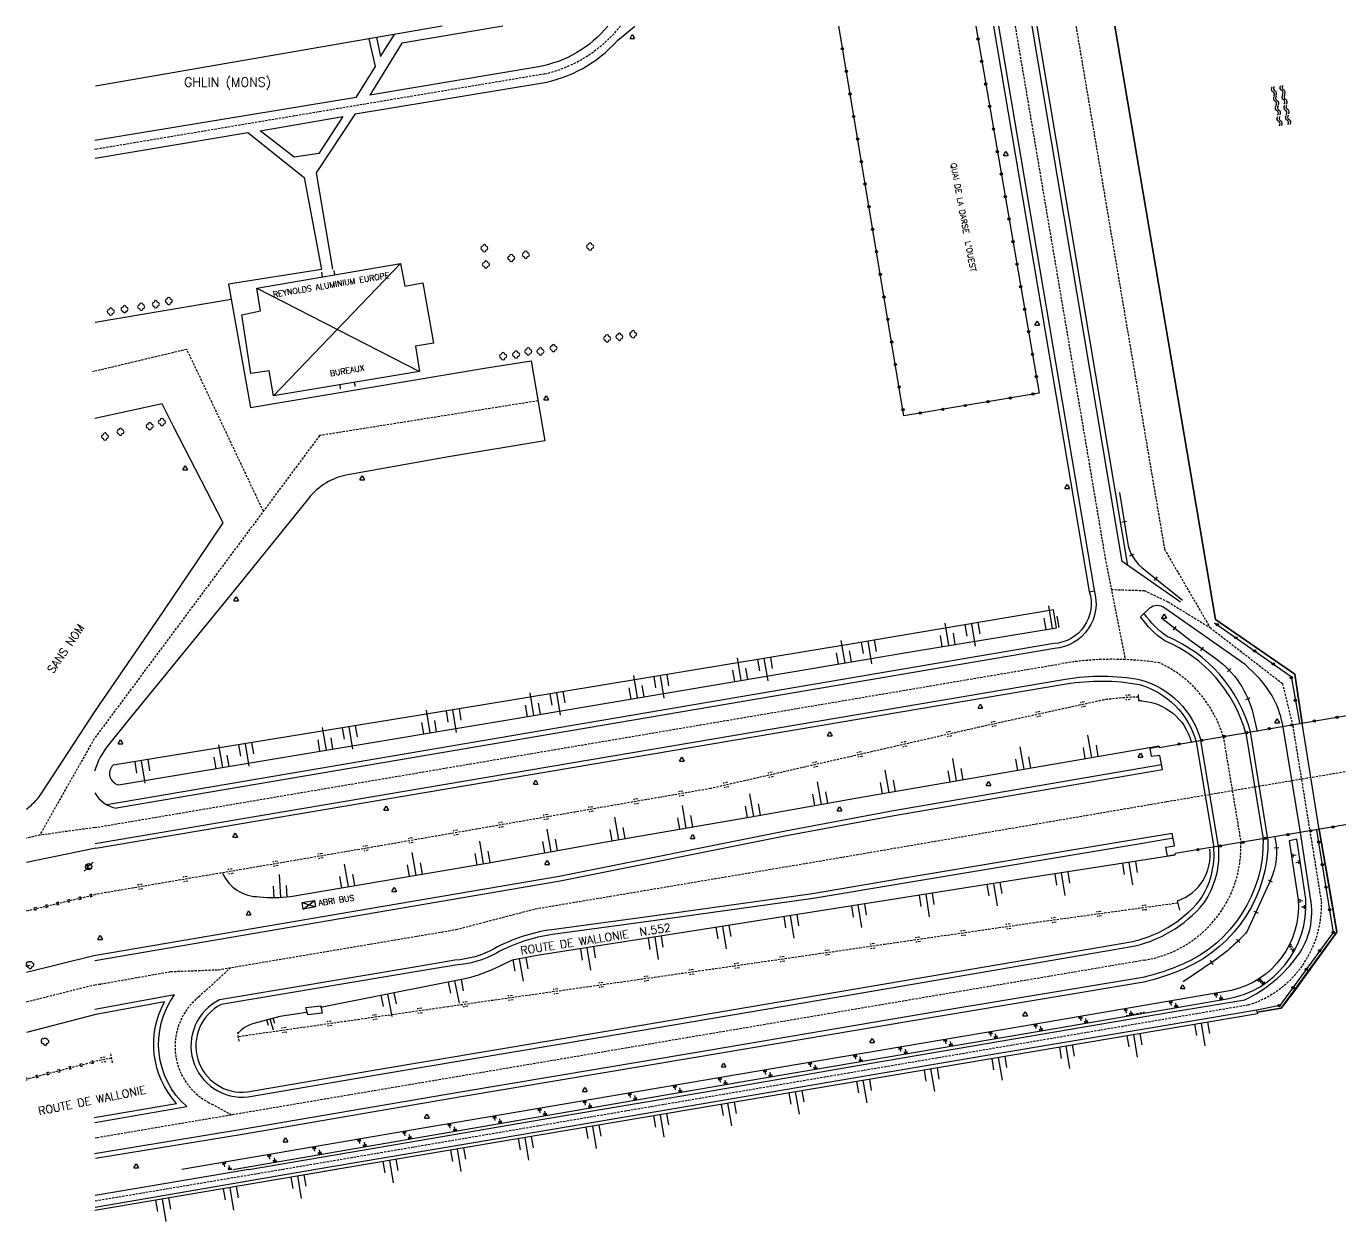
# Model space of a CAD drawing. Header units: millimetres. Extents: x 115000 to 116000, y 129000 to 130000.
# Drawn here: x 115000 to 115287.2, y 129738.3 to 130000 of the extents above; entities that cross this region are included whole.
import ezdxf
from ezdxf.enums import TextEntityAlignment as Align

# ---------------------------------------------------------------- set-up
doc = ezdxf.new("R2010")
doc.units = ezdxf.units.MM
doc.linetypes.add('DASHED', pattern=[0.75, 0.5, -0.25])
doc.layers.get('0').update_dxf_attribs({"linetype": 'CONTINUOUS'})
for name, color, linetype in [('28', 7, 'CONTINUOUS'), ('W0001', 6, 'DASHED'), ('W0008', 7, 'CONTINUOUS'), ('W0100', 7, 'CONTINUOUS'), ('W0112', 1, 'DASHED'), ('W0211', 2, 'CONTINUOUS'), ('W0220', 5, 'DASHED'), ('W0300', 7, 'CONTINUOUS'), ('W0302', 3, 'CONTINUOUS'), ('W0322', 7, 'CONTINUOUS'), ('W0471', 7, 'CONTINUOUS'), ('W0515', 5, 'CONTINUOUS'), ('W0980', 7, 'CONTINUOUS'), ('W0984', 7, 'CONTINUOUS'), ('W0989', 7, 'CONTINUOUS'), ('W0991', 7, 'CONTINUOUS')]:
    doc.layers.add(name, color=color, linetype=linetype)
doc.styles.get("Standard").update_dxf_attribs({"font": 'romans.shx', "width": 0.85})

# ---------------------------------------------------------------- blocks, each defined once
blk = doc.blocks.new('T471')
for p, q in [((-0.333334, 0.333334), (-0.333334, -0.333334)), ((-0.333334, 0.333334), (0.333334, 0.333334)), ((-0.333334, 0), (0, 0)), ((0.500001, 0.500001), (1.000002, 1.000002)), ((-0.500001, -0.500001), (-1.000002, -1.000002)), ((-0.333334, -0.333334), (0.333334, -0.333334))]:
    blk.add_line(p, q)
blk.add_ellipse((0, 0), major_axis=(0.471405, 0.471405), ratio=1, start_param=5.4977871438, end_param=11.780972451)
blk = doc.blocks.new('T300')
for p, q in [((-0.8, 0.51), (-0.86, 0.34)), ((-0.86, 0.34), (-0.86, 0.17)), ((-0.86, 0.17), (-0.74, 0.06)), ((-0.69, 0.63), (-0.8, 0.51)), ((-0.8, -0.06), (-0.74, 0.06)), ((-0.74, 0.06), (-0.69, 0.11)), ((-0.57, 0.69), (-0.69, 0.63)), ((-0.46, 0.69), (-0.57, 0.69)), ((-0.29, 0.63), (-0.46, 0.69)), ((-0.29, 0.63), (-0.17, 0.74)), ((-0.23, 0.57), (-0.29, 0.63)), ((-0.17, 0.74), (-0.06, 0.8)), ((-0.06, 0.8), (0.06, 0.8)), ((0.06, 0.8), (0.23, 0.74)), ((0.23, 0.74), (0.34, 0.63)), ((0.34, 0.63), (0.4, 0.51)), ((0.46, 0.46), (0.34, 0.46)), ((0.4, 0.51), (0.4, 0.46)), ((0.57, 0.4), (0.46, 0.46)), ((0.57, 0.4), (0.69, 0.29)), ((0.69, 0.29), (0.74, 0.17)), ((0.74, 0.06), (0.69, -0.17)), ((0.74, 0.17), (0.74, 0.06)), ((-0.8, -0.17), (-0.8, -0.06)), ((-0.8, -0.23), (-0.8, -0.17)), ((-0.74, -0.34), (-0.8, -0.23)), ((-0.69, -0.4), (-0.74, -0.34)), ((-0.51, -0.46), (-0.69, -0.4)), ((-0.4, -0.46), (-0.51, -0.46)), ((-0.4, -0.46), (-0.34, -0.46)), ((-0.34, -0.46), (-0.34, -0.4)), ((-0.34, -0.51), (-0.34, -0.46)), ((-0.29, -0.63), (-0.34, -0.51)), ((-0.17, -0.74), (-0.29, -0.63)), ((-0.06, -0.8), (-0.17, -0.74)), ((0.06, -0.8), (-0.06, -0.8)), ((0.17, -0.74), (0.06, -0.8)), ((0.23, -0.69), (0.17, -0.74)), ((0.29, -0.46), (0.23, -0.46)), ((0.29, -0.63), (0.23, -0.69)), ((0.46, -0.4), (0.29, -0.46)), ((0.34, -0.51), (0.29, -0.63)), ((0.34, -0.51), (0.34, -0.46)), ((0.57, -0.34), (0.46, -0.4)), ((0.63, -0.29), (0.57, -0.34)), ((0.69, -0.17), (0.63, -0.29))]:
    blk.add_line(p, q)
blk = doc.blocks.new('TP15B')
at = {"color": 0}
for p, q in [((0, 5), (0, 0)), ((-1.44, 2.5), (-1.44, 0)), ((1.44, 2.5), (1.44, 0))]:
    blk.add_line(p, q, dxfattribs=at)
blk = doc.blocks.new('OH01')
at = {"layer": 'W0322', "color": 0}
for radius in [0.25, 0.15]:
    blk.add_circle((0, 0), radius, dxfattribs=at)
blk = doc.blocks.new('TP12')
at = {"layer": 'W0515', "color": 0}
for centre, start, end in [((-0.5, 0.625), 216.8699, 323.1301), ((0.5, -0.125), 36.8699, 143.1301), ((0.5, -0.625), 36.8699, 143.1301), ((-0.5, 0.125), 216.8699, 323.1301)]:
    blk.add_arc(centre, 0.625, start, end, dxfattribs=at)
blk = doc.blocks.new('TP06')
at = {"layer": 'W0220', "color": 0}
for p, q in [((-0.5, 0.5), (0.5, 0.5)), ((-0.5, -0.5), (0.5, -0.5))]:
    blk.add_line(p, q, dxfattribs=at)
blk = doc.blocks.new('OH03')
at = {"layer": '28', "color": 0}
blk.add_line((0, -0.5), (0, 0.5), dxfattribs=at)
blk = doc.blocks.new('BI04')
at = {"layer": 'W0471', "color": 0}
for p, q in [((-1, -0.58), (0, 1.15)), ((0, 1.15), (1, -0.58)), ((-1, -0.58), (1, -0.58))]:
    blk.add_line(p, q, dxfattribs=at)
blk = doc.blocks.new('TP10')
at = {"layer": 'W0300', "color": 0}
for centre, start, end in [((-0.4, 0), 90, 270), ((0, 0.4), 0, 180), ((0.4, 0), 270, 90), ((0, -0.4), 180, 360)]:
    blk.add_arc(centre, 0.4, start, end, dxfattribs=at)
blk = doc.blocks.new('TP09')
at = {"color": 2}
blk.add_line((0, -1), (0, 1), dxfattribs=at)
blk = doc.blocks.new('TP15')
at = {"color": 0}
for p, q in [((-0.29, 0.5), (-0.29, 0)), ((0, 1), (0, 0)), ((0.29, 0.5), (0.29, 0))]:
    blk.add_line(p, q, dxfattribs=at)

msp = doc.modelspace()

# ---------------------------------------------------------------- linework, layer by layer
at = {"layer": 'W0001'}
msp.add_line((115014.92, 129824.75), (115002.87, 129823.09), dxfattribs=at)
for points in [[(115129.86, 130000, -0.16713), (115113.34, 129989.57), (115015.4, 129973.13), (115014.9, 129973.05)], [(115237.22, 129876.81), (115244.39, 129876.6), (115249.58, 129874.14), (115258.81, 129868.49), (115274.64, 129856.28), (115276.88, 129847.09), (115283.18, 129808.31, -0.333653), (115267.21, 129785.96), (115056.21, 129750)], [(115014.92, 129824.75), (115015.57, 129824.86), (115226.31, 129860.61, -0.080422), (115247.79, 129860.77, -0.214296), (115261.69, 129844.66), (115265.54, 129821.61, -0.380025), (115244.41, 129795.74), (115015.52, 129756.93), (115014.91, 129756.83)], [(115044.67, 129794.13), (115037.65, 129787.7, 0.535721), (115039.76, 129764.68), (115044.91, 129761.91)]]:
    msp.add_lwpolyline(points, format="xyb", dxfattribs=at)
for points in [[(115216.19, 130000), (115235.87, 129883.71), (115240.25, 129861.5)], [(115229.49, 130000), (115248.85, 129885.62), (115258.81, 129868.49)], [(115051.8, 129893.94), (115035.07, 129929.33), (115014.45, 129924.44)], [(115111.85, 129918.08), (115064.08, 129910.48), (115014.8, 129844.16)], [(115014.91, 129790.4), (115016.26, 129790.56), (115031.53, 129793.26), (115041.94, 129793.67), (115093.95, 129802.46), (115111.25, 129806.98), (115171.88, 129817.18), (115249.37, 129830.45), (115342.67, 129846.14), (115424.87, 129859.97), (115476.44, 129868.65), (115494.73, 129871.34), (115500, 129871.73)], [(115056.21, 129750), (115014.96, 129743.06)]]:
    msp.add_lwpolyline(points, dxfattribs=at)
at = {"layer": 'W0001', "flags": 128}
for points in [[(115014.8, 129844.16), (115002.87, 129823.09), (115000, 129822.43)], [(115000, 129786.67), (115014.91, 129790.4)]]:
    msp.add_lwpolyline(points, dxfattribs=at)
at = {"layer": 'W0008'}
for points in [[(115211.49, 130000), (115232.4, 129876.4, -0.487248), (115224.67, 129864.98), (115017.56, 129829.74)], [(115212.53, 130000), (115233.44, 129876.65, -0.483025), (115224.8, 129863.92), (115019.71, 129829.02)], [(115127.09, 130000, -0.178795), (115111.98, 129991.16), (115075.06, 129984.96)], [(115044.74, 129940.35), (115048.98, 129916.63), (115100.14, 129925.22), (115110.34, 129926.85), (115113.37, 129909.31), (115092.28, 129905.81), (115070.26, 129901.91, 0.185839), (115061.66, 129896.71), (115046.05, 129877.44), (115022.38, 129848.37), (115017.92, 129842.86, 0.098592), (115014.89, 129837.1)], [(115274.77, 129846.68, 0.16301), (115268.95, 129858.02), (115266.51, 129860.45), (115248.96, 129872.76, 0.315621), (115245.59, 129872.76), (115243.61, 129870.85)], [(115266.61, 129845.43, 0.230178), (115248.9, 129865.6, -0.091807), (115243.61, 129870.85, -0.091807)], [(115267.65, 129845.71, 0.229267), (115249.41, 129866.55, -0.092688), (115244.39, 129871.6, -0.092688)], [(115015, 129821.31), (115227.18, 129857.23, -0.08868), (115243.6, 129857.08, -0.265332), (115256.78, 129843.81)], [(115015.18, 129820.25), (115227.35, 129856.17, -0.088429), (115243.36, 129856.03, -0.26466), (115255.75, 129843.53, -0.26466)], [(115014.98, 129832.33, 0.235762), (115019.71, 129829.02, -0.197378)], [(115270.43, 129822.3, -0.302476), (115252.86, 129794.89, -0.047395), (115244.1, 129792), (115199.26, 129784.5), (115145.71, 129775.41), (115094.9, 129766.89), (115047.06, 129758.7), (115014.89, 129753.38)], [(115271.47, 129822.32, -0.302476), (115253.27, 129793.94, -0.047548), (115244.31, 129790.98), (115199.43, 129783.47), (115145.89, 129774.39), (115095.08, 129765.87), (115047.24, 129757.67), (115015.06, 129752.36)], [(115250.56, 129823.47), (115243.88, 129822.36), (115191.46, 129813.62), (115171.88, 129810.29), (115136.87, 129805.4), (115114.89, 129802.42, 0.092549), (115102.28, 129798.25, -0.111647), (115093.69, 129795.76), (115085.26, 129794.32), (115042.24, 129787.08, 0.842116), (115048.47, 129765.87), (115077.38, 129770.85), (115125.62, 129778.93), (115181.9, 129788.49), (115237.86, 129798.06), (115241.22, 129798.64)], [(115250.74, 129822.41), (115244.05, 129821.3), (115191.64, 129812.56), (115172.05, 129809.24), (115137.02, 129804.34), (115115.03, 129801.36, 0.092549), (115102.8, 129797.31, -0.110937), (115093.81, 129794.7), (115085.44, 129793.26), (115042.57, 129786.05, 0.834494), (115048.32, 129766.93), (115077.2, 129771.9), (115125.44, 129779.99), (115181.72, 129789.55), (115237.67, 129799.12), (115241.04, 129799.7)], [(115048.62, 129750), (115083.24, 129755.92), (115113, 129761.02), (115148.48, 129767), (115185.15, 129773.3), (115221.41, 129779.49), (115250.5, 129784.45), (115266.41, 129787.08, 0.123912), (115277.94, 129796.68, 0.207422), (115280.78, 129809.33), (115278.59, 129823.67)], [(115241.02, 129799.7, 0.174338), (115256.58, 129808.86, 0.173993), (115259.62, 129820.57, 0.173993)], [(115241.22, 129798.64, 0.174807), (115257.44, 129808.22, 0.174686), (115260.69, 129820.66, -2.923715)], [(115014.97, 129760.28), (115035.04, 129763.73, -0.385991), (115032.39, 129788.16), (115014.97, 129784.95)], [(115014.79, 129761.34), (115032.81, 129764.43, -0.318394), (115030.18, 129786.66), (115015.16, 129783.9)]]:
    msp.add_lwpolyline(points, format="xyb", dxfattribs=at)
for points in [[(115129.23, 129996.87), (115133.02, 130000)], [(115239.63, 129882.92), (115219.88, 130000)], [(115240.86, 129882.06), (115221, 130000)], [(115238.02, 130000), (115260.03, 129870.27), (115277.32, 129858.3), (115278.97, 129847.56)], [(115071.88, 129980.83), (115112.47, 129987.56)], [(115072.1, 129984.42), (115014.96, 129974.99)], [(115051.07, 129977.16), (115069.19, 129980.29)], [(115015.05, 129971.14), (115048.42, 129976.78)], [(115015, 129935.31), (115044.74, 129940.35)], [(115014.99, 129850.23), (115028.51, 129869.87), (115037.32, 129882.94), (115043.03, 129891.42), (115032.15, 129912.48), (115029.66, 129917.46), (115014.91, 129914.25)], [(115252.38, 129874.03), (115239.63, 129882.92)], [(115232.41, 129876.33), (115233.49, 129876.5)], [(115282.7, 129824.36), (115278.97, 129847.56)], [(115266.61, 129845.43), (115270.43, 129822.3)], [(115271.47, 129822.32), (115267.65, 129845.71)], [(115278.59, 129823.67), (115274.77, 129846.68)], [(115248.44, 129837.48), (115247.82, 129840.55), (115245.98, 129840.29), (115245.7, 129842.16), (115247.65, 129842.51), (115247.71, 129842.26), (115247.71, 129842.26)], [(115255.75, 129843.53), (115259.63, 129820.49)], [(115260.69, 129820.66), (115256.78, 129843.81)], [(115014.76, 129796.76), (115116.5, 129814.16), (115165.99, 129824.08), (115189.56, 129828.48), (115248.17, 129838.54)], [(115014.94, 129795.7), (115116.69, 129813.1), (115166.19, 129823.03), (115189.76, 129827.43), (115248.44, 129837.48)], [(115282.7, 129824.36), (115285.49, 129808.05), (115286.52, 129801.88), (115277.1, 129788.82), (115274.39, 129785.28)], [(115251.21, 129819.07), (115251.14, 129818.77), (115249.49, 129818.52), (115249.16, 129820.44), (115251.02, 129820.74), (115250.56, 129823.47)], [(115269.01, 129784.84), (115247.87, 129781.27), (115210.01, 129774.93), (115180.87, 129769.93), (115144.98, 129763.83), (115108.15, 129757.59), (115072.72, 129751.61), (115063.3, 129750)], [(115274.39, 129785.28), (115269.13, 129784.38), (115269.01, 129784.84)], [(115063.3, 129750), (115015, 129741.64)], [(115048.62, 129750), (115015, 129744.3)]]:
    msp.add_lwpolyline(points, dxfattribs=at)
at = {"layer": 'W0008', "flags": 128}
for points in [[(115000, 129828.76, 0.032324), (115002.06, 129830.67, 0.0399), (115003.35, 129832.35), (115014.99, 129850.23)], [(115015.16, 129783.9), (115015.16, 129783.9), (115000, 129779.93, 0.0071)]]:
    msp.add_lwpolyline(points, format="xyb", dxfattribs=at)
for points in [[(115015.18, 129820.25), (115015.18, 129820.25), (115000, 129817.15)], [(115000, 129793.13), (115014.76, 129796.76), (115014.76, 129796.76)]]:
    msp.add_lwpolyline(points, dxfattribs=at)
at = {"layer": 'W0008'}
msp.add_lwpolyline([(115269.01, 129784.84), (115269.01, 129784.84)], close=True, dxfattribs=at)
msp.add_arc((115107.47, 130016.29), 29.17, 279.8827, 318.2445, dxfattribs=at)
at = {"layer": 'W0100'}
for points in [[(115090.93, 130000), (115015.06, 129986.91)], [(115047.07, 129936.9), (115051.19, 129937.79), (115050.4, 129942.75), (115081.82, 129948.13), (115082.77, 129943.15), (115086.65, 129943.86), (115089.03, 129930.66), (115085.07, 129930.02), (115085.94, 129924.49), (115054.04, 129919.19), (115053.09, 129924.65), (115049.05, 129924.09), (115047.07, 129936.9)], [(115054.04, 129919.19), (115081.82, 129948.13)], [(115064.48, 129946.19), (115064.65, 129945.19)], [(115067.18, 129946.62), (115067.34, 129945.65)], [(115050.4, 129942.75), (115085.94, 129924.49)], [(115071.67, 129922.12), (115071.84, 129921.29)], [(115068.5, 129921.59), (115068.63, 129920.69)], [(115243.8, 129852.45), (115243.22, 129852.49), (115243.2, 129853.89)], [(115060.27, 129808.38), (115062.97, 129808.8), (115063.18, 129807.39), (115060.53, 129806.95), (115060.27, 129808.38), (115063.18, 129807.39)], [(115060.53, 129806.95), (115062.97, 129808.8)], [(115274.39, 129785.28), (115269.13, 129784.38)]]:
    msp.add_lwpolyline(points, dxfattribs=at)
for points in [[(115243.8, 129852.45, -0.32506), (115254.67, 129843.55, -2.388341)], [(115252.17, 129806.68), (115251.68, 129808.73, 0.35936), (115258.73, 129820.06, 2.758119)]]:
    msp.add_lwpolyline(points, format="xyb", dxfattribs=at)
msp.add_lwpolyline([(115061.1, 129785.38), (115064.33, 129785.77), (115064.63, 129784.2), (115061.5, 129783.81)], close=True, dxfattribs=at)
at = {"layer": 'W0112'}
msp.add_lwpolyline([(115240.5, 129783.67), (115244.51, 129784.45)], dxfattribs=at)
at = {"layer": 'W0211'}
for points in [[(115020.14, 129834.1), (115106.14, 129848.49), (115193.34, 129863.17), (115225.2, 129868.46), (115224.59, 129872.37), (115179.76, 129864.8), (115099.04, 129851.46), (115018.92, 129838.37, 0.597995), (115020.14, 129834.1, 0.624269)], [(115042.87, 129814.76, 0.295999), (115050.93, 129809.63, 0.059433), (115057.7, 129809.7), (115101.13, 129817.07), (115125.91, 129821.49), (115159.74, 129827.34), (115181.73, 129831.25), (115247.67, 129842.61)], [(115045.14, 129750), (115086.97, 129757.19), (115157.98, 129769.44), (115225.28, 129780.91), (115262.54, 129787.29, 0.38338), (115279.76, 129809.08), (115277.8, 129822.23), (115276.13, 129821.84), (115278.09, 129808.94, -0.369326), (115263.52, 129789.15), (115218.12, 129781.33), (115151.41, 129770.06), (115083.73, 129758.5), (115033.98, 129750)], [(115251.19, 129818.69), (115220.67, 129814), (115151.51, 129803.03), (115111.7, 129796.77), (115106.22, 129795.79), (115103.48, 129794.42, -0.059517), (115095.85, 129791.69), (115080.01, 129788.56), (115064.28, 129785.41)], [(115061.25, 129784.34), (115055.38, 129783.46), (115049.7, 129781.9, 0.140483), (115046.18, 129779.75, -7.355401)]]:
    msp.add_lwpolyline(points, format="xyb", dxfattribs=at)
at = {"layer": 'W0220'}
for p, q in [((115000, 129806.55), (115015.01, 129810.12)), ((115013.85, 129810.1), (115014.09, 129810.16)), ((115014.09, 129810.16), (115014.33, 129810.21)), ((115001.69, 129807.21), (115001.93, 129807.26)), ((115001.93, 129807.26), (115002.17, 129807.32)), ((115004.12, 129807.78), (115004.36, 129807.84)), ((115004.23, 129807.3), (115004.48, 129807.36)), ((115004.36, 129807.84), (115004.6, 129807.9)), ((115004.48, 129807.36), (115004.72, 129807.41)), ((115006.55, 129808.36), (115006.79, 129808.42)), ((115006.67, 129807.88), (115006.91, 129807.93)), ((115006.79, 129808.42), (115007.04, 129808.48)), ((115006.91, 129807.93), (115007.15, 129807.99)), ((115008.98, 129808.94), (115009.23, 129809)), ((115009.1, 129808.45), (115009.34, 129808.51)), ((115009.23, 129809), (115009.47, 129809.06)), ((115009.34, 129808.51), (115009.58, 129808.57)), ((115011.41, 129809.52), (115011.66, 129809.58)), ((115011.53, 129809.03), (115011.77, 129809.09)), ((115011.66, 129809.58), (115011.9, 129809.64)), ((115011.77, 129809.09), (115012.02, 129809.15)), ((115013.96, 129809.61), (115014.21, 129809.67)), ((115014.21, 129809.67), (115014.45, 129809.73)), ((115001.8, 129806.72), (115002.05, 129806.78)), ((115002.05, 129806.78), (115002.29, 129806.83)), ((115000.6, 129769.93), (115014.92, 129773.61)), ((115011.68, 129773.03), (115011.92, 129773.1)), ((115011.92, 129773.1), (115012.17, 129773.16)), ((115012.05, 129772.61), (115012.29, 129772.67)), ((115014.1, 129773.66), (115014.35, 129773.72)), ((115014.23, 129773.17), (115014.47, 129773.24)), ((115014.35, 129773.72), (115014.59, 129773.78)), ((115014.47, 129773.24), (115014.71, 129773.3)), ((115000, 129770.05), (115000.07, 129770.07)), ((115000, 129769.8), (115000.6, 129769.93)), ((115002, 129770.54), (115002.24, 129770.61)), ((115002.12, 129770.06), (115002.36, 129770.12)), ((115002.24, 129770.61), (115002.48, 129770.67)), ((115002.36, 129770.12), (115002.61, 129770.18)), ((115004.42, 129771.17), (115004.66, 129771.23)), ((115004.54, 129770.68), (115004.78, 129770.74)), ((115004.66, 129771.23), (115004.9, 129771.29)), ((115004.78, 129770.74), (115005.03, 129770.81)), ((115006.84, 129771.79), (115007.08, 129771.85)), ((115006.96, 129771.3), (115007.21, 129771.37)), ((115007.08, 129771.85), (115007.32, 129771.91)), ((115007.21, 129771.37), (115007.45, 129771.43)), ((115009.26, 129772.41), (115009.5, 129772.47)), ((115009.39, 129771.93), (115009.63, 129771.99)), ((115009.5, 129772.47), (115009.74, 129772.54)), ((115009.63, 129771.99), (115009.87, 129772.05)), ((115011.81, 129772.55), (115012.05, 129772.61)), ((115000, 129769.54), (115000.17, 129769.58))]:
    msp.add_line(p, q, dxfattribs=at)
msp.add_lwpolyline([(115243.19, 129853.3, 0.027095), (115235.62, 129852.69), (115208.38, 129846.72), (115149.62, 129833.3), (115073.65, 129820.12), (115015.01, 129810.12)], format="xyb", dxfattribs=at)
for points in [[(115251.78, 129808.24), (115220.47, 129803.94), (115154.83, 129794.46), (115092.21, 129785.57), (115046.43, 129779.02)], [(115018.58, 129774.32), (115014.92, 129773.61)]]:
    msp.add_lwpolyline(points, dxfattribs=at)
at = {"layer": 'W0302', "flags": 128}
msp.add_lwpolyline([(115000, 129794.54), (115000.81, 129794.7)], dxfattribs=at)
at = {"layer": 'W0322'}
for points in [[(115207.56, 130000), (115221.47, 129919.78), (115191.88, 129914.8), (115177.61, 130000)], [(115259.8, 129869.53), (115276.54, 129857.82), (115278.37, 129847.69)], [(115247.71, 129842.27), (115340.78, 129858.13)], [(115344.76, 129834.81), (115251.21, 129819.07)], [(115282.12, 129824.22), (115285.74, 129801.84), (115274.1, 129785.82), (115269.01, 129784.84)]]:
    msp.add_lwpolyline(points, dxfattribs=at)
for points in [[(115239.02, 129898.01), (115240.73, 129887.28, 0.204258), (115244.63, 129881.05), (115252.82, 129874.47)], [(115248.2, 129870.63), (115254.43, 129865.75), (115260.05, 129861.72, -0.18104), (115268.23, 129849.52), (115269.09, 129845.74)], [(115273, 129822.6, -0.165134), (115272.02, 129813.22), (115266.94, 129802.08, -0.061906), (115259.7, 129795.63), (115252.95, 129791.04)]]:
    msp.add_lwpolyline(points, format="xyb", dxfattribs=at)
at = {"layer": 'W0515'}
for points in [[(115278.97, 129847.56), (115277.32, 129858.3), (115260.03, 129870.27), (115238.02, 130000)], [(115269.13, 129784.38), (115274.39, 129785.28), (115286.52, 129801.88), (115282.7, 129824.36)], [(115269.13, 129784.38), (115269.17, 129784.05), (115064.66, 129749.47)], [(115067.77, 129750), (115014.96, 129740.99)]]:
    msp.add_lwpolyline(points, dxfattribs=at)
at = {"layer": 'W0989'}
for points in [[(115104.17, 130000), (115082.11, 129996.33), (115075.06, 129984.96)], [(115072.1, 129984.42), (115076.31, 129991.2), (115074.97, 129997.25)], [(115076.57, 129997.52), (115077.44, 129993.37), (115080.51, 129998.2)], [(115069.19, 129980.29), (115063.92, 129972.21), (115058.53, 129971.36), (115051.07, 129977.16)], [(115071.88, 129980.83), (115063.34, 129967.93), (115066.95, 129946.87)], [(115048.42, 129976.78), (115060.7, 129966.92), (115064.49, 129946.83), (115044.16, 129943.62), (115044.74, 129940.35)]]:
    msp.add_lwpolyline(points, dxfattribs=at)

# ---------------------------------------------------------------- block references
at = {"layer": 'W0112'}
for p, rotation in [((115046.33, 129779.05), 8.509445404269313), ((115018.61, 129774.32), 10.75219226431886)]:
    msp.add_blockref('TP09', p, dxfattribs=dict(at, rotation=rotation))
at = {"layer": 'W0211'}
for name, p, rotation in [('TP15B', (115224.3, 129868.31), 9.43282682487543), ('TP15B', (115201.61, 129864.54), 9.43282682487543), ('TP15B', (115206.71, 129869.35), 189.5767186764598), ('TP15B', (115178.92, 129860.74), 9.553383365304628), ('TP15B', (115184.03, 129865.52), 189.5767186764598), ('TP15B', (115156.24, 129856.93), 9.553383365304628), ('TP15B', (115161.34, 129861.76), 189.3872434881469), ('TP15B', (115133.56, 129853.11), 9.553383365304628), ('TP15B', (115138.65, 129858.01), 189.3872434881469), ('TP15B', (115110.88, 129849.29), 9.553383365304628), ('TP15B', (115115.95, 129854.25), 189.3872434881469), ('TP15B', (115088.2, 129845.49), 9.503055453835309), ('TP15B', (115093.26, 129850.51), 189.2794756920138), ('TP15B', (115065.51, 129841.69), 9.503055453835309), ('TP15B', (115070.56, 129846.81), 189.2794756920138), ('TP15B', (115232.88, 129840.07), 9.780197989487384), ('TP15B', (115042.83, 129837.9), 9.503055453835309), ('TP15B', (115047.86, 129843.1), 189.2794756920138), ('TP15B', (115218.1, 129837.52), 9.780197989487384), ('TP15B', (115025.16, 129839.39), 189.2794756920138), ('TP15B', (115203.32, 129834.97), 9.780197989487384), ('TP15B', (115188.54, 129832.42), 9.780197989487384), ('TP15B', (115173.76, 129829.83), 10.06786051951024), ('TP15B', (115158.99, 129827.21), 9.818452872153573), ('TP15B', (115129.43, 129822.1), 9.818452872153573), ('TP15B', (115144.21, 129824.66), 9.818452872153573), ('TP15B', (115114.66, 129819.48), 10.10388220659902), ('TP15B', (115099.89, 129816.86), 9.638540993901609), ('TP15B', (115085.11, 129814.35), 9.638540993901609), ('TP15', (115276.63, 129818.57), 278.6265990992504), ('TP15B', (115070.32, 129811.84), 9.638540993901609), ('TP15B', (115241.16, 129817.15), 188.735054280086), ('TP15', (115278.53, 129817.3), 98.47852334900159), ('TP15B', (115055.51, 129809.5), 2.94563578759427), ('TP15B', (115226.34, 129814.87), 188.735054280086), ('TP15B', (115196.7, 129810.2), 189.0149644876415), ('TP15B', (115211.52, 129812.55), 189.0149644876415), ('TP15B', (115181.89, 129807.85), 189.0149644876415), ('TP15', (115278.11, 129808.68), 273.375962897841), ('TP15', (115279.79, 129807.39), 88.95218274070115), ('TP15B', (115167.07, 129805.5), 189.0149644876415), ('TP15B', (115152.26, 129803.15), 189.0149644876415), ('TP15B', (115122.62, 129798.49), 188.9419544931581), ('TP15B', (115137.44, 129800.82), 188.9419544931581), ('TP15', (115276.09, 129799), 243.0677582365727), ('TP15', (115277.26, 129797.81), 61.3674881061017), ('TP15B', (115107.82, 129796.08), 190.1118902272258), ('TP15B', (115093.7, 129791.26), 191.1597853679531), ('TP15', (115269.46, 129791.67), 212.7595535753043), ('TP15', (115270.58, 129790.5), 33.78279347150232), ('TP15B', (115078.99, 129788.36), 191.3130276543544), ('TP15', (115260.06, 129788.56), 189.7700316072321), ('TP15', (115261.27, 129787.08), 9.730547030650202), ('TP15', (115240.35, 129785.16), 189.7700316072321), ('TP15', (115241.56, 129783.7), 9.730547030650202), ('TP15', (115250.2, 129786.86), 189.7700316072321), ('TP15', (115251.42, 129785.39), 9.730547030650202), ('TP15', (115220.64, 129781.77), 189.7700316072321), ('TP15', (115221.85, 129780.32), 9.66771208061748), ('TP15', (115230.49, 129783.47), 189.7700316072321), ('TP15', (115231.71, 129782.01), 9.730547030650202), ('TP15', (115200.92, 129778.43), 189.593308373754), ('TP15', (115210.78, 129780.09), 189.593308373754), ('TP15', (115211.99, 129778.64), 9.66771208061748), ('TP15', (115191.06, 129776.76), 189.593308373754), ('TP15', (115192.28, 129775.28), 9.66771208061748), ('TP15', (115202.13, 129776.96), 9.66771208061748), ('TP15', (115171.34, 129773.43), 189.593308373754), ('TP15', (115172.56, 129771.92), 9.66771208061748), ('TP15', (115181.2, 129775.09), 189.593308373754), ('TP15', (115182.42, 129773.6), 9.66771208061748), ('TP15', (115151.62, 129770.09), 189.593308373754), ('TP15', (115161.48, 129771.76), 189.593308373754), ('TP15', (115162.7, 129770.25), 9.66771208061748), ('TP15', (115141.76, 129768.41), 189.6932450194769), ('TP15', (115142.99, 129766.86), 9.785572666785978), ('TP15', (115152.85, 129768.56), 9.785572666785978), ('TP15', (115122.05, 129765.04), 189.6932450194769), ('TP15', (115123.28, 129763.46), 9.785572666785978), ('TP15', (115131.9, 129766.73), 189.6932450194769), ('TP15', (115133.14, 129765.16), 9.785572666785978), ('TP15', (115102.33, 129761.68), 189.6932450194769), ('TP15', (115112.19, 129763.36), 189.6932450194769), ('TP15', (115113.43, 129761.76), 9.785572666785978), ('TP15', (115082.62, 129758.31), 189.694986770289), ('TP15', (115092.47, 129759.99), 189.6932450194769), ('TP15', (115093.72, 129758.36), 9.785572666785978), ('TP15', (115103.57, 129760.06), 9.785572666785978), ('TP15', (115072.76, 129756.62), 189.694986770289), ('TP15', (115074.01, 129754.96), 9.75810457928051), ('TP15', (115083.86, 129756.66), 9.75810457928051), ('TP15', (115053.05, 129753.26), 189.694986770289), ('TP15', (115054.3, 129751.58), 9.75810457928051), ('TP15', (115062.9, 129754.94), 189.694986770289), ('TP15', (115064.15, 129753.27), 9.75810457928051), ('TP15', (115043.19, 129751.57), 189.694986770289), ('TP15', (115044.44, 129749.88), 9.75810457928051)]:
    msp.add_blockref(name, p, dxfattribs=dict(at, rotation=rotation))
at = {"layer": 'W0211', "xscale": 0.5, "yscale": 0.5, "zscale": 0.5, "rotation": 196.4944856473334}
msp.add_blockref('TP15B', (115053.27, 129782.88), dxfattribs=at)
at = {"layer": 'W0220'}
for p, rotation in [((115240.85, 129853.2), 183.417099217466), ((115230.98, 129851.68), 192.3772199268508), ((115211.45, 129847.39), 192.3772199268508), ((115221.22, 129849.53), 192.3772199268508), ((115201.69, 129845.19), 192.8654090861243), ((115191.94, 129842.96), 192.8654090861243), ((115172.45, 129838.51), 192.8654090861243), ((115182.2, 129840.74), 192.8654090861243), ((115162.7, 129836.28), 192.8654090861243), ((115152.95, 129834.06), 192.8654090861243), ((115133.28, 129830.46), 189.8377983670464), ((115143.13, 129832.17), 189.8377983670464), ((115113.57, 129827.05), 189.8377983670464), ((115123.42, 129828.75), 189.8377983670464), ((115103.72, 129825.34), 189.8377983670464), ((115084.01, 129821.92), 189.8377983670464), ((115093.87, 129823.63), 189.8377983670464), ((115064.3, 129818.53), 189.6821771058251), ((115074.16, 129820.21), 189.8377983670464), ((115044.59, 129815.16), 189.6821771058251), ((115054.45, 129816.85), 189.6821771058251), ((115034.73, 129813.48), 189.6821771058251), ((115024.87, 129811.8), 189.6821771058251), ((115244.43, 129807.23), 187.8191023295665), ((115224.62, 129804.51), 187.8191023295665), ((115234.52, 129805.87), 187.8191023295665), ((115204.82, 129801.68), 188.2152493002557), ((115214.71, 129803.11), 188.2152493002557), ((115185.02, 129798.82), 188.2152493002557), ((115194.92, 129800.25), 188.2152493002557), ((115165.23, 129795.96), 188.2152493002557), ((115175.12, 129797.39), 188.2152493002557), ((115145.43, 129793.13), 188.0821981317848), ((115155.33, 129794.53), 188.2152493002557), ((115125.63, 129790.32), 188.0821981317848), ((115135.53, 129791.72), 188.0821981317848), ((115105.83, 129787.5), 188.0821981317848), ((115115.73, 129788.91), 188.0821981317848), ((115086.03, 129784.69), 188.1368722269795), ((115095.93, 129786.1), 188.0821981317848), ((115066.23, 129781.86), 188.1368722269795), ((115076.13, 129783.27), 188.1368722269795), ((115056.33, 129780.44), 188.1368722269795), ((115016.79, 129773.97), 190.9668332000035)]:
    msp.add_blockref('TP06', p, dxfattribs=dict(at, rotation=rotation))
at = {"layer": 'W0300'}
for name, p in [('TP10', (115100.12, 129951.45)), ('TP10', (115109.19, 129950.03)), ('TP10', (115123.24, 129951.81)), ('TP10', (115100.48, 129947.9)), ('TP10', (115105.99, 129949.32)), ('TP10', (115025.08, 129938.66)), ('TP10', (115028.28, 129939.2)), ('TP10', (115031.12, 129939.91)), ('TP10', (115018.42, 129937.6)), ('TP10', (115021.44, 129938.13)), ('TP10', (115126.97, 129931.74)), ('TP10', (115129.64, 129932.09)), ('TP10', (115132.66, 129932.63)), ('TP10', (115104.21, 129927.83)), ('TP10', (115107.06, 129928.19)), ('TP10', (115109.72, 129928.9)), ('TP10', (115112.39, 129928.9)), ('TP10', (115115.24, 129929.61)), ('TP10', (115029.62, 129913.44)), ('TP10', (115017.17, 129910.25)), ('TP10', (115020.55, 129911.31)), ('TP10', (115026.96, 129912.55)), ('T300', (115000.81, 129794.7)), ('T300', (115004.1, 129777.93))]:
    msp.add_blockref(name, p, dxfattribs=at)
at = {"layer": 'W0322'}
for name, p, rotation in [('OH01', (115208.04, 129997.24), 279.8329129846908), ('OH01', (115178.43, 129995.07), 99.5120109625399), ('OH01', (115208.89, 129992.31), 279.8329129846908), ('OH01', (115179.26, 129990.14), 99.5120109625399), ('OH01', (115180.09, 129985.21), 99.5120109625399), ('OH01', (115209.75, 129987.38), 279.8329129846908), ('OH01', (115210.6, 129982.46), 279.8329129846908), ('OH01', (115180.91, 129980.27), 99.5120109625399), ('OH01', (115211.46, 129977.53), 279.8329129846908), ('OH01', (115181.74, 129975.34), 99.5120109625399), ('OH01', (115212.31, 129972.6), 279.8329129846908), ('OH01', (115182.56, 129970.41), 99.5120109625399), ('OH01', (115213.16, 129967.68), 279.8329129846908), ('OH01', (115183.39, 129965.48), 99.5120109625399), ('OH01', (115214.02, 129962.75), 279.8329129846908), ('OH01', (115184.22, 129960.55), 99.5120109625399), ('OH01', (115214.87, 129957.83), 279.8329129846908), ('OH01', (115185.04, 129955.62), 99.5120109625399), ('OH01', (115185.87, 129950.69), 99.5120109625399), ('OH01', (115215.72, 129952.9), 279.8329129846908), ('OH01', (115216.58, 129947.97), 279.8329129846908), ('OH01', (115186.7, 129945.76), 99.5120109625399), ('OH01', (115217.43, 129943.05), 279.8329129846908), ('OH01', (115187.52, 129940.82), 99.5120109625399), ('OH01', (115218.29, 129938.12), 279.8329129846908), ('OH01', (115188.35, 129935.89), 99.5120109625399), ('OH01', (115189.17, 129930.96), 99.5120109625399), ('OH01', (115219.14, 129933.19), 279.8329129846908), ('OH01', (115219.99, 129928.27), 279.8329129846908), ('OH01', (115190, 129926.03), 99.5120109625399), ('OH01', (115220.85, 129923.34), 279.8329129846908), ('OH01', (115190.83, 129921.1), 99.5120109625399), ('OH01', (115220.1, 129919.55), 189.5440477600157), ('OH01', (115191.65, 129916.17), 99.5120109625399), ('OH01', (115200.38, 129916.23), 189.5440477600157), ('OH01', (115205.31, 129917.06), 189.5440477600157), ('OH01', (115210.24, 129917.89), 189.5440477600157), ('OH01', (115215.17, 129918.72), 189.5440477600157), ('OH01', (115195.45, 129915.4), 189.5440477600157), ('OH03', (115240.03, 129891.66), 279.0509542029197), ('OH03', (115241.69, 129884.39), 297.7427466499274), ('OH03', (115246.98, 129879.17), 321.1683480288096), ('OH03', (115251.12, 129868.34), 321.9283160589479), ('OH01', (115260.39, 129869.12), 325.0146649076331), ('OH01', (115264.49, 129866.25), 325.0146649076331), ('OH03', (115257.11, 129863.83), 324.3796940774567), ('OH01', (115268.58, 129863.39), 325.0146649076331), ('OH03', (115262.98, 129859.18), 313.7515173605054), ('OH01', (115272.68, 129860.52), 325.0146649076331), ('OH01', (115276.59, 129857.53), 280.2570525884143), ('OH03', (115267.1, 129852.96), 293.2404865305718), ('OH01', (115277.48, 129852.61), 280.2570525884143), ('OH01', (115276.7, 129847.21), 9.671254057395116), ('OH01', (115281.63, 129848.05), 9.671254057395116), ('OH01', (115286.56, 129848.89), 9.671254057395116), ('OH01', (115261.91, 129844.69), 9.671254057395116), ('OH01', (115266.84, 129845.53), 9.671254057395116), ('OH01', (115271.77, 129846.37), 9.671254057395116), ('OH01', (115252.06, 129843.01), 9.671254057395116), ('OH01', (115256.98, 129843.85), 9.671254057395116), ('OH01', (115285.72, 129824.88), 189.5486231335358), ('OH01', (115266, 129821.56), 189.5486231335358), ('OH01', (115270.93, 129822.39), 189.5486231335358), ('OH01', (115275.86, 129823.22), 189.5486231335358), ('OH01', (115280.79, 129824.05), 189.5486231335358), ('OH01', (115282.54, 129821.6), 279.1897241169736), ('OH01', (115256.14, 129819.9), 189.5486231335358), ('OH01', (115261.07, 129820.73), 189.5486231335358), ('OH03', (115273.33, 129820.39), 274.0846308280706), ('OH01', (115283.34, 129816.66), 279.1897241169736), ('OH03', (115271.97, 129813.1), 245.4524269045759), ('OH01', (115284.14, 129811.73), 279.1897241169736), ('OH03', (115268.85, 129806.28), 245.4524269045759), ('OH01', (115284.94, 129806.79), 279.1897241169736), ('OH01', (115285.74, 129801.86), 279.1897241169736), ('OH03', (115264.96, 129799.98), 224.5729373609433), ('OH03', (115259.15, 129795.25), 214.2267028835989), ('OH01', (115282.81, 129797.81), 233.9998352442459), ('OH01', (115279.87, 129793.76), 233.9998352442459), ('OH01', (115276.93, 129789.72), 233.9998352442459), ('OH01', (115273.92, 129785.78), 190.8718140605602)]:
    msp.add_blockref(name, p, dxfattribs=dict(at, rotation=rotation))
at = {"layer": 'W0471', "xscale": 0.5, "yscale": 0.5, "zscale": 0.5}
for p in [(115132.48, 129997.59), (115214.13, 129972.01), (115221.02, 129934.92), (115113.64, 129918.59), (115034.68, 129903.32), (115073.41, 129901.08), (115227.59, 129899.22), (115045.85, 129874.62), (115248.76, 129870.87), (115208.57, 129851.16), (115273.48, 129847.96), (115175.67, 129845.12), (115020.56, 129843.39), (115143.3, 129839.57), (115243.6, 129840.46), (115111.35, 129834.54), (115210.34, 129834.25), (115078.63, 129828.86), (115177.8, 129828.74), (115045.64, 129822.97), (115145.67, 129822.64), (115113.84, 129816.96), (115080.41, 129811.1), (115048.58, 129805.95), (115016.12, 129800.59), (115252.83, 129789.82), (115218.39, 129783.86), (115152.45, 129772.69), (115122.12, 129767.32), (115087.55, 129761.49), (115056.64, 129756.31), (115023.96, 129750.65)]:
    msp.add_blockref('BI04', p, dxfattribs=at)
at = {"layer": 'W0471'}
msp.add_blockref('T471', (115013.6, 129816.21), dxfattribs=at)
at = {"layer": 'W0471', "xscale": 0.5, "yscale": 0.5, "zscale": 0.5, "rotation": 0.8802703576362326}
msp.add_blockref('BI04', (115184.93, 129778.06), dxfattribs=at)
at = {"layer": 'W0515'}
for name, p, rotation in [('TP12', (115272.79, 129985.78), 280.9678657867038), ('TP12', (115274.68, 129986.02), 280.9678657867038), ('TP12', (115273.25, 129983.7), 280.9678657867038), ('TP12', (115273.65, 129981.58), 280.9678657867038), ('TP12', (115275.1, 129983.97), 280.9678657867038), ('TP12', (115275.51, 129981.76), 280.9678657867038), ('TP12', (115274.02, 129979.23), 280.9678657867038), ('TP12', (115275.87, 129979.54), 280.9678657867038), ('TP15B', (115256.93, 129781.98), 189.5993507169598), ('TP15B', (115242.14, 129779.48), 189.5993507169598), ('TP15B', (115227.35, 129776.98), 189.5993507169598), ('TP15B', (115212.56, 129774.48), 189.5993507169598), ('TP15B', (115197.77, 129771.98), 189.5993507169598), ('TP15B', (115168.19, 129766.98), 189.5993507169598), ('TP15B', (115182.98, 129769.48), 189.5993507169598), ('TP15B', (115153.4, 129764.47), 189.5993507169598), ('TP15B', (115138.61, 129761.97), 189.5993507169598), ('TP15B', (115123.82, 129759.47), 189.5993507169598), ('TP15B', (115109.03, 129756.97), 189.5993507169598), ('TP15B', (115094.24, 129754.47), 189.5993507169598), ('TP15B', (115079.45, 129751.97), 189.5993507169598), ('TP15B', (115059.31, 129748.56), 189.6857521241792), ('TP15B', (115044.53, 129746.03), 189.6857521241792), ('TP15B', (115029.74, 129743.51), 189.6857521241792)]:
    msp.add_blockref(name, p, dxfattribs=dict(at, rotation=rotation))

# ---------------------------------------------------------------- texts
at = {"layer": 'W0980'}
msp.add_text('GHLIN (MONS)', height=2, dxfattribs=at).set_placement((115043.97, 129987.64), align=Align.MIDDLE)
at = {"layer": 'W0984'}
for s, rotation, p in [("QUAI DE LA DARSE  L'OUEST", 280.5047, (115204.81, 129958.22)), ('ABRI BUS', 8.8185, (115067.76, 129808.84))]:
    msp.add_text(s, height=1.25, rotation=rotation, dxfattribs=at).set_placement(p, align=Align.MIDDLE)
at = {"layer": 'W0989'}
for s, rotation, p in [('SANS NOM', 55.7401, (115008.6, 129863.91)), ('ROUTE DE WALLONIE  N.552', 8.8694, (115124.46, 129800.39)), ('ROUTE DE WALLONIE', 11.4954, (115014.34, 129765.1))]:
    msp.add_text(s, height=1.75, rotation=rotation, dxfattribs=at).set_placement(p, align=Align.MIDDLE)
at = {"layer": 'W0991'}
for s, rotation, p in [('REYNOLDS ALUMINIUM EUROPE', 9.5175, (115066.62, 129943.45)), ('BUREAUX', 9.8533, (115070.14, 129924.69))]:
    msp.add_text(s, height=1.25, rotation=rotation, dxfattribs=at).set_placement(p, align=Align.MIDDLE)

doc.saveas('drawing.dxf')
